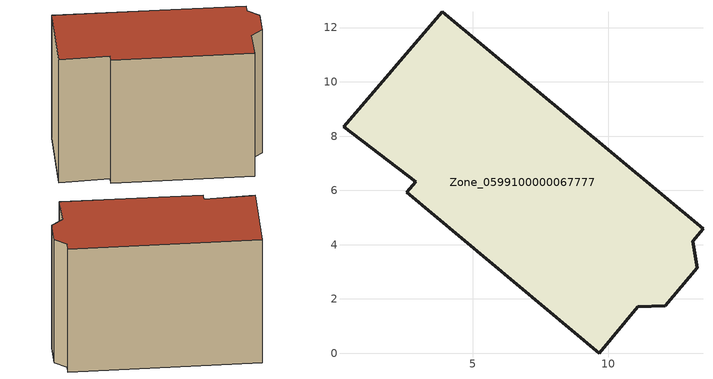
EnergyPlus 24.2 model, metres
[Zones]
Zone_0599100000067777
 floor ground (C_G): 13.27,3.14 12.1,1.74 11.09,1.71 9.66,0 2.56,5.93 2.9,6.31 0.24,8.35 3.88,12.58 13.49,4.59 13.11,4.13 z0
 wall outside (C_F): 12.1,1.74 13.27,3.14 13.11,4.13 13.49,4.59 3.88,12.58 0.24,8.35 2.9,6.31 2.56,5.93 9.66,0 11.09,1.71 12.1,1.74 z0:9.15
 roof outside (C_R): 13.11,4.13 13.49,4.59 3.88,12.58 0.24,8.35 2.9,6.31 2.56,5.93 9.66,0 11.09,1.71 12.1,1.74 13.27,3.14 z9.15
[BUILDING]
Pand.0599100000067777: North Axis=0; Terrain=City; Loads Convergence Tolerance Value=0.04; Temperature Convergence Tolerance Value=0.4; Solar Distribution=FullExterior; Maximum Number of Warmup Days=25; Minimum Number of Warmup Days=1
[Site:Location]
Rotterdam.The.Hague.AP_ZH_NLD Design_Conditions: Latitude=51.96; Longitude=4.45; Time Zone=1; Elevation=-4.5
[SITE:GROUNDTEMPERATURE:BUILDINGSURFACE]
18, 18, 18, 18, 18, 18, 18, 18, 18, 18, 18, 18
[MATERIAL] Thermal Absorptance=0.9; Solar Absorptance=0.7; Visible Absorptance=0.7
Name | Roughness | Thickness | Conductivity | Density | Specific Heat
G.TI.1946 | MediumSmooth | 0.15 | 1 | 540 | 1210
F.TI.1946 | Rough | 0.3 | 0.857143 | 1920 | 840
R.TI.1946 | MediumRough | 0.2 | 0.1 | 1500 | 1000
[CONSTRUCTION]
C_G: G.TI.1946
C_F: F.TI.1946
C_R: R.TI.1946
[ZONE]
Zone_0599100000067777: Type=1; Multiplier=1; Ceiling Height=Autocalculate; Volume=Autocalculate; Floor Area=autocalculate; Part of Total Floor Area=Yes
[ZONEINFILTRATION:DESIGNFLOWRATE]
Infil_Zone_0599100000067777: Zone or ZoneList or Space or SpaceList=Zone_0599100000067777; Schedule=AlwaysOn; Design Flow Rate Calculation Method=Flow/Area; Flow Rate per Floor Area=0.003; Constant Term Coefficient=1; Temperature Term Coefficient=0; Velocity Term Coefficient=0; Velocity Squared Term Coefficient=0
[HVACTEMPLATE:ZONE:IDEALLOADSAIRSYSTEM]
Zone_0599100000067777: Maximum Heating Supply Air Temperature=50; Minimum Cooling Supply Air Temperature=13; Maximum Heating Supply Air Humidity Ratio=0.0156; Minimum Cooling Supply Air Humidity Ratio=0.0077; Heating Limit=NoLimit; Cooling Limit=NoLimit; Dehumidification Control Type=ConstantSensibleHeatRatio; Cooling Sensible Heat Ratio=0.7; Dehumidification Setpoint=60; Humidification Control Type=None; Humidification Setpoint=30; Outdoor Air Method=None; Outdoor Air Flow Rate per Person=0.00944; Outdoor Air Flow Rate per Zone Floor Area=0; Outdoor Air Flow Rate per Zone=0; Demand Controlled Ventilation Type=None; Outdoor Air Economizer Type=NoEconomizer; Heat Recovery Type=None; Sensible Heat Recovery Effectiveness=0.7; Latent Heat Recovery Effectiveness=0.65
[ZONECONTROL:THERMOSTAT]
ThermostatControl_Zone_0599100000067777: Zone or ZoneList=Zone_0599100000067777; Control Type Schedule=DualSetpointControlType; Control 1=Thermostat_Zone_0599100000067777; Temperature Difference Between Cutout And Setpoint=0
[THERMOSTATSETPOINT:DUALSETPOINT]
Thermostat_Zone_0599100000067777: Heating Setpoint Temperature Schedule=HeatingSetpoint_Zone_0599100000067777; Cooling Setpoint Temperature Schedule=CoolingSetpoint_Zone_0599100000067777
[SCHEDULE:COMPACT]
HeatingSetpoint_Zone_0599100000067777: Through: 12/31, For: AllDays, Until: 24:00, 21
CoolingSetpoint_Zone_0599100000067777: Through: 12/31, For: AllDays, Until: 24:00, 24
DualSetpointControlType: Through: 12/31, For: AllDays, Until: 24:00, 4
AlwaysOn: Through: 12/31, For: AllDays, Until: 24:00, 1
